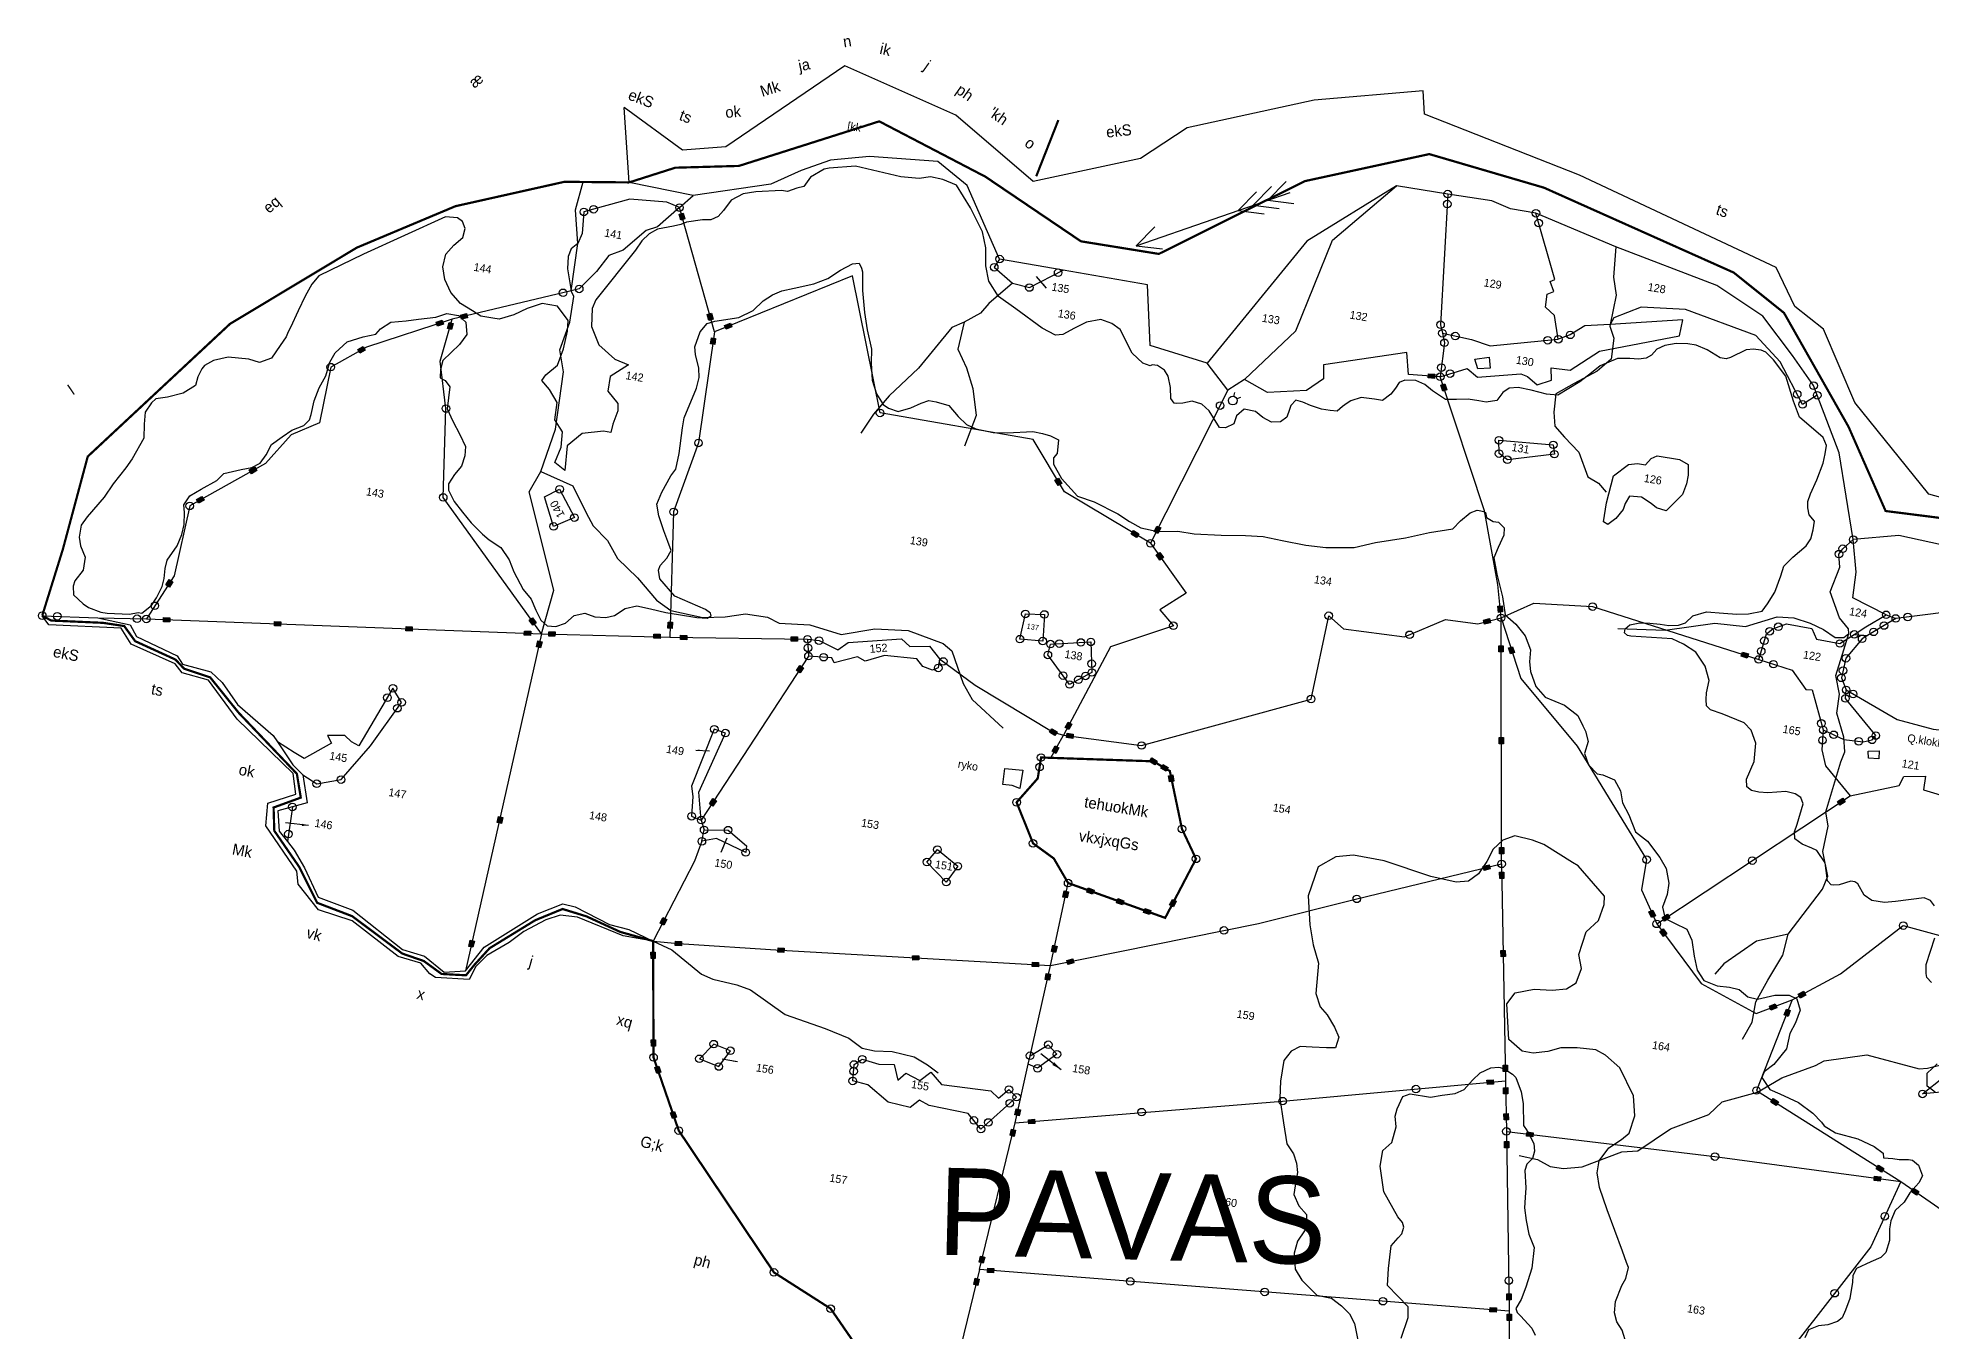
# Model space of a CAD drawing. Header units: metres. Extents: x 317818 to 324787, y 1863824 to 1868617.
# Drawn here: x 318079 to 320340, y 1866837 to 1868382 of the extents above; entities that cross this region are included whole.
import ezdxf

# ---------------------------------------------------------------- set-up
doc = ezdxf.new("R2010")
doc.units = ezdxf.units.M
doc.linetypes.add('DASHDOT', pattern=[1, 0.5, -0.25, 0, -0.25])
doc.linetypes.add('DIVIDE', pattern=[1.25, 0.5, -0.25, 0, -0.25, 0, -0.25])
for name, color, linetype in [('LINE_WATER', 4, 'Continuous'), ('OFF', 1, 'Continuous'), ('OTHERS', 1, 'Continuous'), ('POLY_HATCH', 12, 'Continuous'), ('POLY_PARCEL', 6, 'Continuous'), ('POLY_WATER', 4, 'Continuous'), ('SYM_ARROW', 1, 'Continuous'), ('SYM_STONE', 1, 'Continuous'), ('SYM_WELL', 1, 'Continuous'), ('TEXT_MAPIN', 7, 'Continuous'), ('TEXT_MAPOUT', 7, 'Continuous'), ('TEXT_PARCEL', 7, 'Continuous'), ('V_BOUND_LINE', 7, 'Continuous'), ('V_BOUND_STREAM_LINE', 7, 'DASHDOT'), ('V_DIVIDE_LINE', 7, 'DIVIDE'), ('VILLAGE NAME', 1, 'Continuous')]:
    doc.layers.add(name, color=color, linetype=linetype)
doc.styles.add('TEXT_MAP', font='')
doc.styles.get('TEXT_MAP').set_extended_font_data('Kruti Dev 050')
doc.dimstyles.get("Standard").update_dxf_attribs({"dimtxt": 0.18, "dimasz": 0.18, "dimexe": 0.18, "dimexo": 0.0625, "dimgap": 0.09, "dimtad": 0, "dimtih": 1, "dimtoh": 1, "dimdec": 4, "dimzin": 0, "dimdsep": 46, "dimtxsty": 'Standard', "dimcen": 0.09, "dimadec": 0, "dimazin": 0, "dimtfac": 1, "dimtdec": 4, "dimtofl": 0, "dimtmove": 0, "dimatfit": 3, "dimfxl": 1, "dimtolj": 1, "dimtzin": 0, "dimarcsym": 0})

# ---------------------------------------------------------------- blocks, each defined once
blk = doc.blocks.new('RIVERARROW')
for points in [[(0, 0), (3.52, 1.73)], [(0, 0), (24.26, 0)], [(0, 0), (3.52, -1.73)], [(16.05, 0), (19.57, 1.73)], [(16.05, 0), (19.57, -1.73)], [(18.43, 0), (21.95, 1.73)], [(18.43, 0), (21.95, -1.73)], [(20.74, 0), (24.26, 1.73)], [(20.74, 0), (24.26, -1.73)]]:
    blk.add_lwpolyline(points)
blk = doc.blocks.new('MOTWELL')
for points in [[(-1.54, 2.96), (-0.8, 1.55)], [(1.54, 2.96), (0.8, 1.55)]]:
    blk.add_lwpolyline(points)
blk.add_circle((0, 0), 1.74)
blk = doc.blocks.new('STONE')
blk.add_circle((0, 0), 0.851)
blk = doc.blocks.new('STONESQUAREFILLED')
blk.add_hatch(color=256).paths.add_polyline_path([(0.7, -0.48), (0.7, 0.48), (-0.7, 0.48), (-0.7, -0.48)])
blk.add_lwpolyline([(-0.7, 0.48), (0.7, 0.48), (0.7, -0.48), (-0.7, -0.48)], close=True)
blk = doc.blocks.new('TEXTARROW')
blk.add_leader([(0.04, -0.01), (8.68, -0.01)], dimstyle='Standard', override={"dimtxt": 2.5, "dimasz": 2.5, "dimexe": 1.25, "dimexo": 0.625, "dimgap": 0.625, "dimtad": 1, "dimtih": 0, "dimtoh": 0, "dimzin": 8, "dimcen": 2.5, "dimtofl": 1})
blk = doc.blocks.new('155')
at = {"layer": 'LINE_WATER'}
for points in [[(398.21, 468.28), (398.79, 461.53), (400.03, 457.63), (399.74, 450.89)], [(399.74, 450.89), (399.73, 450.48), (401.07, 447.99), (401.22, 443.22), (398.54, 440.02), (393.9, 436.44), (390.18, 433.5), (390.37, 429.39), (391.09, 426.33), (393.64, 424.18), (397.36, 421.37), (400.3, 416.22), (402.85, 415.24), (404.87, 413.48)], [(173.64, 343.8), (174.75, 353.9), (165.77, 374.88), (167.66, 379.81), (169.36, 389.76), (169.09, 402.76), (167.45, 407.49), (168.73, 414.06), (168.68, 419.85), (167.89, 421.04), (167.68, 431.75), (165.95, 439.17), (166.61, 445.63)], [(265.58, 438.56), (261.05, 433.21), (259.54, 430.8), (256.22, 428.19), (253.7, 426.58), (247.76, 416.34), (242.23, 409.11), (239.4, 404.53), (237.3, 399.86)], [(256.22, 428.19), (255.81, 421.96), (258.43, 418.15), (260.54, 413.73), (262.26, 407.9), (260.75, 400.67)], [(412.35, 383.64), (422.98, 384.94), (433.73, 388.34), (440.65, 388.7), (447.34, 391.97), (451.1, 392.34), (454.87, 391.73), (458.1, 390.77), (460.95, 389.43), (462.87, 389.72), (463.86, 390.82), (463.57, 391.81), (461.19, 393.96), (458.22, 399.37), (459.44, 405.24), (458.8, 408.09), (459.44, 409.43), (461.44, 411.82)], [(454.83, 296.94), (456.32, 301.07), (456.45, 305.68), (458.34, 310.94), (460.75, 317.02), (461.15, 321.84), (467.19, 333.08), (467.93, 336.18), (465.92, 341.46), (466.21, 347.31), (465.16, 350.36), (466.67, 362), (467.19, 364.41), (466.44, 367.62), (464.08, 372.67), (463.91, 377.03), (462.47, 381.05), (463.33, 387.01), (463.86, 390.82)], [(167.66, 379.81), (175.28, 377.82), (179.19, 372.26), (181.2, 369.65), (184.87, 366.91), (187.78, 363.28), (192.94, 359.69), (197.93, 355.44), (201.45, 353.64), (208.85, 353.24), (213.79, 354.14), (218.21, 355.6), (223.21, 355.6), (226.02, 354.72), (232.86, 355.44), (240.18, 354.38), (247.42, 356.91), (254.86, 357.73), (263.13, 356.09), (265.34, 354.79), (269.02, 347.93), (271.55, 344.66), (279.49, 339.43)], [(461.15, 321.84), (454.38, 319.21), (447.94, 313), (446.36, 310.38)], [(409.41, 263.07), (413.64, 262.86), (416.65, 261.74), (419.7, 261.77), (423.8, 262.79), (432.04, 267.58), (435.58, 268.38), (442.06, 274.43), (450.01, 278.94), (452.57, 282.27), (460.03, 285.66), (464.92, 289.74), (471.98, 293.67), (473.7, 295.03), (482.98, 297.94), (495.07, 296.64), (496.93, 297.1), (499.56, 298.25)], [(209.42, 279.58), (213.88, 278.34), (221.34, 273.93), (224.06, 273.23), (229.55, 272.87), (232.82, 272.26), (241.41, 268.01), (250.76, 266.34), (256.36, 265.05), (259.66, 263.27), (262.52, 263.15), (266.48, 263.68), (271.56, 263.23), (274.79, 261.94), (277.45, 260.58)]]:
    blk.add_lwpolyline(points, dxfattribs=at)
at = {"layer": 'OFF'}
for points in [[(176.86, 447.19), (173.03, 463.67)], [(63.89, 328.1), (62.11, 329.9)]]:
    blk.add_lwpolyline(points, dxfattribs=at)
at = {"layer": 'OTHERS'}
for points in [[(370.96, 438.3), (374.06, 439.27), (374.68, 436.84), (371.96, 436.24)], [(472.35, 365.41), (474.79, 365.89), (474.98, 364.05), (472.7, 363.85)]]:
    blk.add_lwpolyline(points, close=True, dxfattribs=at)
at = {"layer": 'POLY_HATCH'}
for points in [[(499.48, 292.08), (497.51, 293.14), (497.05, 296.02), (498.88, 298.45)], [(494.76, 316.3), (493.54, 317.21), (493.24, 318.12), (492.93, 320.09), (493.84, 326.31)], [(492.63, 333.44), (491.57, 334.5), (490.05, 334.81), (483.82, 332.99), (481.39, 332.38), (478.5, 332.38), (476.68, 333.29), (474.85, 335.56), (474.09, 335.87), (473.18, 335.87), (470.75, 334.65), (469.38, 334.35), (468.93, 334.35), (468.02, 335.11), (466.8, 339.05), (464.52, 341.48), (463.31, 341.78), (461.03, 342.39), (459.2, 343.3), (458.9, 344.82), (459.2, 346.64), (459.81, 351.34), (459.05, 352.7), (457.68, 353.31), (455.56, 353.46), (451.61, 352.55), (449.56, 352.34), (447.89, 352.5), (446.67, 353.1), (446.37, 354.77), (447.43, 359.02), (447.13, 363.11), (445.61, 365.84), (443.78, 367.21), (438.62, 368.42), (435.88, 368.88), (434.82, 369.63), (434.51, 371), (434.36, 372.52), (434.51, 375.4), (433.15, 378.43), (430.56, 381.16), (427.53, 382.53), (424.79, 383.28), (415.52, 382.37), (414.76, 382.46), (414, 382.92), (414, 383.83), (414.91, 384.89), (417.04, 385.65), (419.32, 385.95), (421.6, 386.1), (423.57, 386.1), (425.7, 386.56), (427.22, 387.32), (428.59, 389.14), (431.47, 390.5), (435.27, 390.81), (438.31, 391.11), (440.89, 391.56), (443.78, 392.63), (444.69, 394.45), (445.91, 397.33), (446.7, 401.19), (447, 403.47), (448.67, 405.74), (451.25, 408.77), (452.01, 410.44), (452.17, 412.57), (452.17, 414.54), (450.8, 415.75), (450.19, 417.27), (450.04, 418.63), (450.34, 420.45), (451.25, 423.79), (452.01, 427.73), (452.17, 429.86), (452.15, 431.76), (451.08, 433.43), (445.16, 437.07), (443.18, 440.41), (440.6, 445.72), (437.26, 448.9), (435.28, 450.27), (434.22, 450.57), (433, 450.57), (432.55, 450.57), (430.87, 450.12), (427.68, 447.84), (426.77, 447.39), (425.41, 447.39), (422.21, 448.75), (419.63, 449.36), (417.66, 449.36), (415.07, 449.05), (412.64, 448.14), (410.97, 447.08), (410.06, 445.57), (409, 444.66), (407.32, 444.2), (405.35, 444.05), (402.61, 443.59), (399.03, 441.31), (397.36, 439.49), (395.08, 437.07), (390.68, 433.28), (388.09, 433.12), (384.6, 433.43), (381.56, 433.58), (379.59, 433.12), (378.37, 431.91), (377.31, 429.94), (375.03, 429.18), (373.36, 429.18), (370.92, 429.18), (368.34, 428.73), (365.91, 428.27), (362.72, 429.79), (360.75, 430.85), (358.62, 431.46), (356.19, 431.15), (354.97, 430.39), (354.36, 429.03), (353.6, 427.51), (351.93, 425.84), (350.11, 425.84), (347.07, 425.69), (344.94, 424.63), (344.2, 423.97), (343.29, 423.06), (342.23, 421.84), (340.71, 421.69), (338.73, 421.69), (336.15, 422.15), (334.33, 422.6), (332.66, 422.75), (331.75, 421.39), (331.59, 420.48), (331.29, 418.66), (330.07, 417.45), (328.1, 416.99), (325.97, 417.75), (324.15, 418.81), (321.57, 418.96), (320.05, 417.14), (319.74, 415.32), (318.07, 414.11), (316.7, 413.96), (313.82, 417.29), (311.99, 418.51), (309.71, 418.81), (307.74, 418.05), (306.22, 417.75), (305.76, 417.75), (304.85, 418.66), (304.4, 421.09), (303.49, 423.51), (302.42, 424.73), (300.75, 425.48), (299.53, 425.48), (299.08, 425.18), (297.41, 425.48), (294.67, 427.3), (291.18, 432.16), (289.05, 433.22), (286.47, 433.67), (283.43, 432.61), (281, 430.79), (278.57, 428.97), (276.96, 428.6), (273.77, 429.66), (267.23, 433), (262.98, 435.12), (260.24, 438.16), (259.03, 441.49), (258.42, 445.44), (257.05, 448.93), (253.56, 453.78), (249.61, 458.33), (246.42, 459.09), (243.53, 459.24), (241.1, 458.48), (237, 458.18), (233.05, 458.48), (226.51, 458.94), (220.74, 457.57), (219.68, 457.12), (216.94, 454.84), (215.79, 452.55), (214.27, 451.95), (212.3, 450.88), (210.93, 450.88), (205.31, 449.67), (202.57, 448.76), (200.14, 446.94), (198.78, 444.36), (197.86, 442.85), (196.34, 441.78), (194.52, 441.48), (191.03, 440.42), (189.81, 439.66), (188.29, 439.05), (184.8, 437.84), (183.13, 436.48), (181.76, 434.66), (180.69, 432.38), (173.71, 419.94), (173.18, 417.87), (173.68, 413.84), (175.95, 410.06), (179.99, 407.41), (183.27, 406.65), (179.61, 403.38), (179.61, 400.1), (182.26, 397.7), (182.51, 396.07), (181.88, 392.91), (181.75, 391.02), (180.11, 391.02), (175.45, 389.76), (172.55, 386.49), (172.92, 380.94), (170.4, 382.33), (171.28, 385.98), (171.03, 389.39), (168.89, 391.78), (168.76, 395.69), (166.62, 398.33), (164.6, 400.1), (165.23, 401.49), (167.5, 404.01), (168.26, 407.91), (168.51, 411.95), (168.26, 414.34), (165.39, 417.17), (161.86, 417.17), (158.73, 415.51), (156.03, 413.64), (152.91, 412.18), (151.45, 412.18), (148.74, 412.18), (146.66, 413.01), (143.75, 414.26), (141.25, 416.34), (139.38, 419.04), (138.54, 421.74), (138.75, 424.65), (140.21, 426.93), (141.87, 429.01), (142.08, 431.09), (141.25, 432.54), (140, 433.17), (137.3, 432.96), (120.44, 421.74), (111.28, 415.3), (110.03, 413.22), (108.99, 410.31), (107.95, 406.78), (106.91, 402.83), (106.49, 401.79), (106.28, 400.55), (105.24, 398.47), (103.79, 395.35), (101.29, 393.9), (98.79, 394.32), (94.12, 393.96), (91, 392.71), (89.13, 391.25), (88.71, 390.42), (88.09, 388.55), (87.88, 386.48), (85.38, 384.4), (82.05, 382.94), (79.55, 382.11), (78.72, 381.07), (77.68, 378.79), (77.89, 376.09), (78.3, 372.97), (76.43, 367.99), (75.39, 365.7), (73.1, 361.75), (71.64, 358.43), (68.52, 353.44), (67.48, 351.37), (67.48, 348.67), (68.11, 346.8), (69.56, 344.4), (69.56, 341.49), (68.1, 338.79), (67.9, 337.55), (68.31, 335.68), (70.81, 334.02), (72.06, 333.39), (74.97, 332.77), (76.43, 332.77), (81.43, 333.39), (83.3, 334.02), (84.13, 334.02), (86, 336.09), (86.84, 337.96), (87.67, 340.66), (87.88, 342.53), (87.67, 344.82), (87.88, 346.69), (89.54, 350.22), (90.17, 352.92), (90.37, 355.21), (89.96, 357.91), (89.54, 359.57), (90.58, 361.85), (92.87, 363.72), (95.99, 366.22), (97.32, 368.03), (101.06, 369.48), (103.35, 370.31), (105.02, 371.56), (106.06, 373.64), (106.89, 376.13), (108.97, 378.21), (110.85, 380.08), (113.34, 381.53), (114.38, 382.98), (114.59, 384.23), (114.8, 387.35), (115.42, 390.46), (116.46, 393.37), (116.88, 396.49), (117.71, 398.77), (120, 401.68), (123.33, 403.34), (126.04, 404.38), (126.91, 405.72), (128.99, 407.59), (132.32, 408.42), (135.02, 409.25), (138.77, 410.29), (141.06, 411.53), (143.77, 411.53), (145.64, 410.29), (146.26, 407.59), (145.01, 405.09), (141.89, 400.94), (141.68, 398.86), (141.89, 396.99), (143.14, 396.58), (144.39, 395.33), (144.6, 390.34), (146.26, 387.85), (148.34, 385.15), (150.01, 382.66), (150.22, 380.58), (149.85, 378.16), (148.6, 376.08), (147.56, 373.8), (147.77, 372.34), (149.43, 370.06), (151.72, 367.98), (154.01, 365.9), (156.92, 363.82), (158.59, 362.79), (161.5, 361.54), (163.79, 359.05), (165.25, 356.55), (167.95, 353.02), (170.04, 351.15), (171.49, 348.87), (172.95, 346.79), (174.61, 345.75), (176.49, 345.96), (178.57, 347), (180.23, 349.07), (182.52, 349.91), (184.81, 349.49), (187.31, 349.7), (189.18, 350.53), (191.26, 352.4), (193.76, 353.44), (196.88, 353.23), (200.42, 353.02), (203.34, 353.02), (207.5, 353.02), (209.79, 353.23), (210.62, 353.85), (210.41, 354.48), (209.16, 355.1), (201.88, 356.97), (197.93, 360.29), (197.3, 362.16), (197.51, 363.2), (198.76, 365.07), (199.38, 366.94), (198.34, 368.81), (197.09, 371.1), (195.43, 374.21), (194.59, 376.71), (195.22, 379.61), (196.68, 383.56), (197.51, 385.22), (197.72, 388.76), (197.51, 394.57), (197.51, 396.86), (199.21, 403.9), (199.42, 406.39), (199.01, 408.47), (197.76, 411.38), (197.34, 413.04), (197.97, 416.57), (199.21, 418.65), (200.88, 419.48), (206.08, 421.14), (209, 423.22), (210.87, 425.71), (212.74, 427.37), (214.62, 428.62), (217.32, 429.66), (221.48, 431.32), (224.4, 432.98), (226.9, 435.27), (229.39, 437.14), (230.85, 437.55), (231.48, 436.51), (231.89, 435.68), (232.52, 431.53), (233.76, 426.75), (235.01, 423.01), (236.68, 418.85), (237.09, 415.74), (237.93, 412), (239.38, 409.09), (241.26, 407.01), (242.51, 406.39), (244.8, 405.97), (247.5, 407.22), (249.58, 408.67), (251.25, 409.51), (252.91, 409.51), (255.83, 409.09), (258.32, 407.01), (260.41, 405.56), (262.69, 404.93), (266.65, 404.73), (269.77, 405.14), (275.39, 406.39), (277.65, 406.29), (279.53, 406.08), (281.4, 405.45), (281.61, 402.34), (280.98, 401.3), (281.19, 399.85), (283.48, 396.94), (287.64, 393.61), (291.6, 392.99), (297.22, 391.12), (300.13, 389.87), (302.84, 388.83), (306.79, 388.63), (311.16, 389.46), (314.91, 389.46), (320.94, 390.08), (326.36, 390.91), (330.31, 391.33), (334.68, 391.12), (340.09, 390.91), (344.67, 391.12), (350.92, 392.16), (355.49, 394.03), (361.95, 396.11), (367.15, 398.18), (372.14, 399.85), (373.6, 401.92), (375.47, 404), (376.93, 404.83), (377.35, 404.83), (378.39, 404.83), (378.8, 404.62), (379.22, 403.58), (380.83, 402.95), (382.08, 402.95), (383.54, 401.91), (383.75, 400.25), (382.91, 397.34), (382.29, 394.85), (383.54, 391.32), (385.62, 386.54), (386.87, 382.59), (389.58, 380.93), (392.07, 378.64), (393.74, 375.74), (393.95, 373.03), (394.57, 370.96), (396.24, 367.84), (398.73, 365.76), (403.31, 364.72), (406.64, 362.86), (408.1, 360.78), (408.92, 359.7), (409.85, 357.48), (409.48, 354.7), (410.78, 352.29), (413.01, 350.62), (414.31, 350.62), (417.09, 349.88), (418.77, 347.66), (419.69, 345.06), (421.55, 342.65), (423.59, 339.13), (426.57, 337.46), (429.91, 334.31), (431.76, 332.09), (432.88, 328.93), (432.88, 326.34), (432.32, 323.37), (433.06, 321.52), (433.81, 320.78), (435.55, 320.25), (438.52, 319.32), (440.01, 317.1), (441.12, 313.58), (442.24, 310.61), (444.09, 308.57), (447.25, 307.83), (450.04, 308.01), (452.26, 307.83), (454.49, 306.53), (456.72, 306.35), (460.44, 307.83), (463.59, 308.39), (465.45, 307.83), (466.56, 305.42), (466.01, 302.45), (465.08, 299.86), (464.89, 296.34), (462.66, 292.44), (460.81, 290.41), (460.44, 289.11), (462.66, 286.7), (465.08, 286.14), (469.53, 284.84), (473.06, 282.99), (475.29, 281.32), (476.03, 280.58), (478.82, 279.47), (484.02, 278.91), (487.92, 277.8), (490.15, 276.69), (490.39, 275.63), (492.44, 275.82), (493.92, 275.82), (495.97, 276.19), (496.89, 276.19), (498.38, 275.26), (499.68, 273.04), (499.12, 271.37), (497.45, 268.78), (496.52, 266.55), (494.85, 264.33), (494.29, 261.92), (494.29, 260.06), (494.67, 257.47), (494.29, 254.69), (493.37, 253.39), (491.32, 252.09), (488.35, 250.05), (487.79, 248.39), (487.98, 246.9), (487.98, 243.2), (487.42, 240.42), (486.97, 238.6), (486.04, 237.67), (483.99, 236.56), (481.95, 236.01), (479.91, 234.71), (479.35, 232.86)], [(389.73, 218.27), (390.58, 223.14), (390.16, 225.47), (384.86, 229.49), (384.43, 233.3), (384.22, 238.38), (385.52, 240.43), (386.15, 241.49), (386.36, 242.97), (385.94, 244.03), (384.67, 245.09), (380.64, 250.17), (378.94, 255.67), (378.94, 259.27), (380.64, 261.39), (381.06, 264.99), (380.43, 267.32), (380.64, 269.01), (381.49, 271.97), (382.97, 272.82), (387.64, 272.82), (390.18, 273.67), (392.94, 274.51), (394.85, 275.78), (396.33, 278.11), (397.81, 280.02), (399.94, 281.5), (401.63, 281.92), (402.06, 281.92), (403.12, 281.71), (405.02, 280.86), (405.87, 280.23), (407.57, 277.26), (408.42, 274.72), (409.27, 269.86), (410.33, 268.8), (412.23, 266.26), (412.66, 264.56), (412.45, 262.87), (411.39, 261.39), (411.17, 259.91), (412.02, 256.1), (412.23, 253.98), (412.45, 251.65), (413.29, 248.9), (414.36, 245.94), (416.05, 243.18), (416.26, 238.53), (415.63, 234.08), (414.99, 231.12), (414.14, 229), (414.57, 228.16), (415.42, 227.52), (418.38, 225.19), (419.44, 223.71)], [(440.02, 225.01), (438.55, 227.95), (437.07, 229.64), (436.22, 231.54), (436.01, 234.08), (436.86, 237.89), (437.49, 239.59), (437.71, 242.13), (437.07, 243.19), (435.8, 245.52), (430.92, 254.19), (428.38, 258.85), (427.32, 262.03), (427.32, 264.78), (429.01, 267.95), (431.56, 270.28), (433.04, 271.97), (433.68, 276), (432.62, 280.44), (428.58, 286.12), (424.97, 288.45), (422.64, 289.29), (418.4, 289.08), (414.79, 288.45), (412.04, 287.18), (408.86, 286.33), (406.31, 286.33), (402.92, 288.45), (401.22, 296.28), (402.71, 299.03), (406.74, 300.51), (410.77, 300.94), (413.95, 301.78), (415.86, 303.48), (416.49, 306.86), (415.43, 309.83), (416.28, 315.12), (418.61, 318.08), (419.25, 321.89), (419.06, 323.74), (412.06, 329.52), (410.72, 330.02), (403.69, 333.03), (401.01, 333.53), (396.99, 333.87), (394.48, 332.53), (392.63, 330.19), (391.63, 327.18), (390.29, 324.17), (388.28, 322.16), (385.6, 321.49), (379.74, 321.83), (368.85, 323.67), (361.81, 323.84), (357.96, 322.83), (354.44, 319.99), (353.27, 313.13), (354.61, 306.78), (356.12, 302.43), (357.96, 298.59), (358.46, 291.73), (359.92, 288.91), (361.76, 287.41), (363.77, 284.9), (365.11, 282.89), (364.78, 280.39), (362.77, 280.05), (359.58, 279.72), (356.9, 279.38), (355.06, 278.04), (353.72, 275.7), (353.72, 271.02), (354.22, 267.18), (355.9, 261.83), (357.41, 257.31), (359.25, 255.31), (360.27, 253.34), (360.77, 251.33), (360.77, 248.32), (360.77, 246.32), (362.28, 243.98), (364.29, 242.31), (364.62, 240.13), (364.45, 238.63), (363.28, 236.12), (362.95, 233.28), (363.78, 229.77), (365.63, 227.59), (369.48, 224.75), (372.87, 224.66), (375.39, 223.33), (377.4, 221.82), (378.9, 219.82), (380.24, 216.3)]]:
    blk.add_lwpolyline(points, dxfattribs=at)
blk.add_lwpolyline([(405.38, 406.82), (405.38, 411.11), (405.91, 417.38), (408.83, 420.45), (410.82, 420.98), (412.66, 420.98), (413.65, 422.59), (414.88, 423.36), (420.01, 423.36), (422.08, 422.59), (422.46, 420.22), (422.46, 418.23), (421.92, 415.7), (420.62, 413.94), (418.86, 411.49), (416.64, 411.79), (415.26, 412.56), (412.89, 413.63), (410.2, 413.4), (409.51, 411.64), (409.29, 410.26), (407.98, 407.97), (406.45, 406.36)], close=True, dxfattribs=at)
at = {"layer": 'POLY_PARCEL'}
for points in [[(320.58, 425.5), (330.17, 438.14), (335.06, 459.63), (347.34, 473.96)], [(359.02, 474), (362.1, 444.73), (362.83, 442.89)], [(388.78, 445.72), (387.06, 450.87), (384.8, 452.4), (384.71, 455.38), (386.06, 456.19), (384.89, 458.27), (385.88, 458.9), (379.28, 472.9)], [(448.28, 442.59), (445.34, 440.02), (438.83, 448.71), (432.47, 453.63), (415.96, 456.93), (406.05, 455.83), (400.31, 452.44), (399.74, 450.89)], [(363.91, 433.17), (369.57, 435.97), (372.23, 434.38), (381.73, 436.7), (383.25, 436.37), (385.71, 434.85), (388.7, 436.37), (388.24, 439.09), (392.55, 439.29), (398.33, 444.53), (415.54, 450.83), (415.74, 454.48), (399.74, 450.89)], [(399.74, 450.89), (394.15, 449.63), (391.28, 447.13), (388.78, 445.72)], [(188.94, 443.39), (185.93, 444.18), (177.63, 443.49), (167.86, 439), (168.29, 434.17), (167.68, 431.75), (166.38, 430.38), (165.96, 428.57), (166.24, 425.79), (167.89, 421.04)], [(188.94, 443.39), (184.72, 438.31), (182.39, 437.1), (177.98, 431.92), (174.95, 430.19), (172.79, 426.22), (169.59, 421.73), (167.89, 421.04)], [(188.94, 443.39), (191.56, 446.62)], [(201.14, 417.08), (188.94, 443.39)], [(261.86, 443.46), (260.95, 441.45), (265.58, 438.56), (269.5, 438.22), (276.36, 443.28)], [(362.83, 442.89), (369.51, 442.56), (373.85, 441.84), (388.78, 445.72)], [(362.83, 442.89), (363.63, 440.85), (363.91, 433.17)], [(305.6, 385.77), (284.59, 394.1), (275.82, 404.58), (240.85, 405.01), (229.78, 434.45), (201.14, 417.08)], [(363.91, 433.17), (356.76, 432.54), (355.59, 437.33), (337.59, 431.64), (338.04, 428.48), (334.69, 425.32), (326.1, 423.42), (320.58, 425.5)], [(386.06, 381.81), (384.17, 389.12), (378.56, 405.01), (363.91, 433.17)], [(317.24, 422.52), (311.67, 427.8)], [(317.24, 422.52), (305.6, 385.77)], [(320.58, 425.5), (317.24, 422.52)], [(167.89, 421.04), (142.5, 410.45)], [(201.14, 417.08), (201.61, 391.83), (198.55, 375.63), (202.21, 347.66)], [(142.5, 410.45), (124.47, 401.19), (117.23, 395.45), (116.76, 382.68), (110.87, 378.96), (106.2, 371.74), (90.91, 359.58), (89.96, 343.5), (85.35, 332.91)], [(173.64, 343.8), (146.89, 370.55), (144.31, 390.4), (141.34, 400.71), (142.5, 410.45)], [(471.46, 396.31), (463.46, 398.86), (463.26, 404.73), (461.44, 411.82)], [(532.62, 399.92), (519.08, 401.33), (506.38, 401.76), (490.51, 400.75), (473.73, 395.84)], [(465.07, 390.82), (467.38, 392.88), (471.46, 396.31)], [(471.46, 396.31), (473.73, 395.84)], [(473.73, 395.84), (468.04, 391.01)], [(386.06, 381.81), (392.84, 386.25), (406, 387.59), (444.78, 381.82)], [(444.78, 381.82), (445.55, 387.79), (446.83, 389.16), (449.63, 390.73), (455.46, 390.63), (456.89, 388.38), (462.23, 388.28), (465.07, 390.82)], [(468.04, 391.01), (466.99, 390.12), (464.08, 385.21), (463.78, 380.7), (465.28, 378.19)], [(465.07, 390.82), (468.04, 391.01)], [(305.6, 385.77), (315.26, 375.99), (310.05, 371.36), (313.62, 368.28), (300.4, 361.34), (293.15, 340.08)], [(293.15, 340.08), (310.85, 340.55), (346.8, 356.96), (347.74, 376.08), (351.46, 373.68), (365.33, 374.1), (373.76, 379.43), (381.14, 379.64), (386.06, 381.81)], [(386.06, 381.81), (392.61, 369.08), (407.58, 356.02), (427.06, 333.34), (427.01, 326.44), (431.61, 319.44)], [(395.02, 327.19), (386.06, 381.81)], [(444.78, 381.82), (452.58, 380.65), (456.3, 376.82), (457.7, 377), (461.61, 368.48)], [(461.61, 368.48), (466.56, 367.09), (470.93, 367.27), (472.84, 368.04), (473.5, 369.13), (465.43, 376.29), (465.28, 378.19)], [(465.28, 378.19), (477.64, 373.47), (485.98, 372.57), (495.93, 373.07), (502.66, 373.17)], [(461.61, 368.48), (462.03, 364.04), (463.44, 360.57), (469.96, 354.79)], [(469.96, 354.79), (480.51, 358.87), (481.18, 361), (485.99, 361.91), (486.05, 358.81), (492.46, 357.89), (494.96, 360.51), (505.26, 359.48), (505.93, 363.68), (516.35, 362.03), (518.12, 360.02), (520.62, 360.33)], [(232.86, 352.14), (235.49, 352.25), (240, 350.9), (242.04, 352.88), (253.71, 355.6), (255.86, 354.24), (260.2, 354.97), (262.87, 352.57)], [(431.61, 319.44), (469.96, 354.79)], [(202.21, 347.66), (232.86, 352.14)], [(232.86, 352.14), (233.68, 348.43)], [(262.87, 352.57), (262.93, 350.48), (261.72, 349.75), (259.47, 350.27), (257.85, 351.73), (250.57, 351.31), (246.43, 349.33), (244.6, 350.06), (239.63, 347.86), (238.95, 348.91), (233.68, 348.43)], [(262.87, 352.57), (271.77, 347.97), (290.77, 340.35), (293.15, 340.08)], [(173.64, 343.8), (202.21, 347.66)], [(233.68, 348.43), (215.77, 308.17)], [(85.35, 332.91), (173.64, 343.8)], [(173.64, 343.8), (168.81, 266.22)], [(291.13, 334.55), (293.15, 340.08)], [(74.55, 331.44), (85.35, 332.91)], [(464.44, 307.42), (474.23, 314.94), (486.43, 327.9), (538.58, 322.36)], [(125.66, 303.94), (129.1, 302.43), (134.35, 304.24), (139.69, 312.81), (145.02, 323.56), (142.58, 326.36), (137.06, 312.36), (135.34, 313), (133.63, 314.17), (129.74, 313.54), (130.91, 312), (125.4, 307.58), (122.95, 308.57), (118.89, 310.3)], [(298.52, 288.46), (343.2, 305.25), (364.14, 314.22), (395.02, 327.19)], [(395.02, 327.19), (403.69, 279.14)], [(431.61, 319.44), (443.66, 307.83), (456.9, 303.13), (464.44, 307.42)], [(215.77, 308.17), (216.76, 306.09)], [(216.76, 306.09), (222.1, 306.91), (226.71, 304.11), (226.8, 302.57), (219.84, 304.65), (216.67, 303.48)], [(298.52, 288.46), (299.48, 307.37)], [(464.44, 307.42), (459.76, 286.02), (495.05, 270.96)], [(216.67, 303.48), (215.76, 298.84), (209.42, 279.58)], [(216.67, 303.48), (216.76, 306.09)], [(524.87, 271.37), (525.37, 282.31), (518.84, 293.84), (506.68, 293.74), (496.74, 291.23), (504.87, 300.16), (507.79, 301.06), (525.95, 301.46)], [(124.52, 296.41), (124.65, 288.58)], [(209.42, 279.58), (215.13, 279.97), (238.14, 282.17), (298.52, 288.46)], [(297.23, 267.65), (298.52, 288.46)], [(296.36, 252.19), (354.93, 266.64), (403.69, 279.14)], [(403.69, 279.14), (405.71, 267.96)], [(297.23, 267.65), (300.87, 270.74), (303.14, 268.95), (299.37, 265.13), (297.13, 265.72)], [(405.71, 267.96), (452.9, 269.85), (495.05, 270.96)], [(495.05, 270.96), (490.77, 255.42), (477.15, 230.56), (469.46, 219.68), (462.55, 211.13), (455.45, 204.14)], [(495.05, 270.96), (523.77, 257.24)], [(296.36, 252.19), (297.13, 265.72)], [(297.13, 265.72), (297.23, 267.65)], [(405.71, 267.96), (412.8, 228.17)], [(293.68, 218.34), (296.36, 252.19)], [(412.8, 228.17), (293.68, 218.34)], [(412.8, 228.17), (418.46, 191.88)], [(293.68, 218.34), (290.69, 180.11)]]:
    blk.add_lwpolyline(points, dxfattribs=at)
for points in [[(379.21, 421.17), (391.44, 422.1), (392.04, 420.07), (381.8, 417.14), (379.72, 418.2)], [(172.45, 376.55), (176.74, 370.8), (172.45, 368.09), (169.32, 374.33)], [(280.32, 365.58), (284.57, 366.16), (285.15, 360.19), (280.03, 359.8)], [(286.98, 359.8), (295.86, 361.73), (297.21, 354.98), (292.67, 351.51), (286.79, 357.3)], [(215.77, 308.17), (214.22, 314.28), (218.02, 328.36), (215.4, 328.81), (212.42, 315.36), (213.05, 313.1), (213.5, 308.68)], [(269.25, 310.1), (274.37, 307.15), (272.4, 303.22), (267.38, 306.96)], [(278.62, 258.09), (289.75, 258.45), (291.78, 257.13), (293.75, 259.4), (295.72, 257.97), (288.97, 249.61), (285.56, 252.6), (276.65, 252.96), (274.32, 253.79), (272.47, 251.88), (267.38, 252.24), (262.3, 255.34), (258.77, 255.7), (258.48, 259.4), (260.09, 260.83), (263.98, 260.36), (267.38, 260.83), (268.76, 257.49), (270.25, 259.28), (273.66, 258.21), (275.83, 260.44)], [(226.58, 258.87), (223.93, 255.1), (228.52, 254.08), (230.51, 258.01)]]:
    blk.add_lwpolyline(points, close=True, dxfattribs=at)
at = {"layer": 'POLY_WATER'}
for points in [[(548.31, 410.96), (524.26, 411.31), (511.03, 420.86), (476.62, 424.62), (456.88, 442.34), (447.26, 457.49), (440.08, 461.49), (434.57, 469.46), (387.57, 482.92), (350.98, 490.94), (349.84, 496.04), (325.99, 490.05), (298.77, 479.31), (289.5, 470.85), (266.54, 461.89), (246.96, 473.82), (220.53, 480.8), (197.03, 458.53), (187.56, 456.3), (173.03, 463.67)], [(347.34, 473.96), (329.45, 458.49), (311.67, 427.8)], [(359.02, 474), (347.34, 473.96)], [(379.28, 472.9), (373.51, 472.98), (369.04, 474.04), (359.02, 474)], [(448.28, 442.59), (447.13, 444.59), (441.36, 450.51), (433.32, 458.22), (422.02, 463.33), (398.21, 468.28), (379.28, 472.9)], [(261.86, 443.46), (252.02, 458.63), (244.63, 462.92), (229.27, 461.55), (220.74, 459.36), (214.64, 456.03), (208.39, 451.89), (191.56, 446.62)], [(191.56, 446.62), (176.86, 447.19)], [(276.36, 443.28), (261.86, 443.46)], [(311.67, 427.8), (298.42, 429.67), (295.58, 443.05), (276.36, 443.28)], [(461.44, 411.82), (455.18, 430.56), (448.28, 442.59)], [(532.62, 399.92), (516.37, 410.52), (492.24, 417.91), (488.58, 413.44), (471.43, 414.34), (461.44, 411.82)], [(62.11, 329.9), (74.55, 331.44)], [(209.42, 279.58), (202.62, 279.68), (191.81, 282.2), (187.83, 281.96), (184.82, 280.41), (180.35, 277.09), (177.51, 274.09), (173.04, 270.44), (171, 267.6), (169.95, 264.43), (162.39, 263.7), (161.01, 264.27), (158.65, 266.3), (153.37, 267.03), (141.91, 273.28), (134.03, 274.49), (128.59, 279.44), (127.85, 282.28), (119.32, 291.28), (118.92, 296.39), (124.85, 299.4), (123.48, 303.89), (109.15, 313.9), (101.35, 321.53), (95.25, 322.26), (93.38, 323.96), (82.9, 326.8), (80.06, 329.96), (63.89, 328.1)], [(74.55, 331.44), (81.94, 331.03), (83.81, 328.68), (93.48, 325.84), (95.02, 324.14), (101.53, 323.49), (104.45, 321.54), (108.68, 317.16), (117.7, 311.56), (118.89, 310.3)], [(118.89, 310.3), (123.14, 305.8), (125.66, 303.94)], [(125.66, 303.94), (127.69, 297.85), (124.52, 296.41)], [(124.52, 296.41), (121.43, 295.02), (122.49, 290.55), (124.65, 288.58)], [(124.65, 288.58), (126.47, 286.9), (129.4, 283.33), (133.46, 277.33), (141.67, 275.63), (154.1, 268.73), (159.22, 268), (164.18, 265.16), (168.81, 266.22)], [(168.81, 266.22), (172.14, 272.14), (182.79, 281.47), (188.07, 284.63), (190.91, 284.39), (199.12, 281.71), (203.59, 281.31), (209.42, 279.58)]]:
    blk.add_lwpolyline(points, dxfattribs=at)
blk.add_lwpolyline([(281.28, 330.53), (285.35, 330.81), (285.35, 326.61), (283.53, 327.03), (281.43, 326.89)], close=True, dxfattribs=at)
at = {"layer": 'V_BOUND_LINE', "const_width": 0.5}
for points in [[(176.86, 447.19), (162.47, 445), (139.15, 435.67), (118.75, 422.93), (93.32, 401.44), (66.5, 366.88), (64.31, 345.39), (62.11, 329.9)], [(299.48, 307.37), (322.28, 303.12), (327.01, 317.33), (322.81, 323.47), (318.04, 335.89), (314.02, 337.46), (291.13, 334.55)], [(291.13, 334.55), (288.97, 334.28), (288.97, 329.51), (285.14, 323.44), (290.28, 314.92), (295.42, 312.31), (299.48, 307.37)], [(209.42, 279.58), (213.7, 253.75), (221.93, 238.41), (248.15, 210.34), (262.06, 204.32), (283.58, 181.85), (290.69, 180.11)]]:
    blk.add_lwpolyline(points, dxfattribs=at)
at = {"layer": 'V_BOUND_STREAM_LINE', "ltscale": 10, "const_width": 0.5}
for points in [[(500.08, 420.45), (467.61, 419.34), (456.34, 436.73), (437.93, 459.69), (425.33, 466.83), (380.14, 478.87), (353.48, 482.21), (326.81, 471.73), (297.02, 450.33), (279.28, 450.33), (255.74, 461.25), (230.19, 469.73), (200.63, 454.79), (186.57, 452.11), (176.86, 447.19)], [(62.11, 329.9), (64.29, 329.14), (75.85, 330.49), (80.69, 330.54), (83.66, 327.58), (93.29, 324.93), (95.53, 323.21), (101.62, 322.23), (109.18, 315.42), (124.33, 303.93), (126.05, 298.78), (120.37, 295.61), (121.36, 290.47), (128.18, 283.35), (133.44, 276.02), (141.72, 274.3), (154.17, 267.8), (159.22, 266.92), (163.65, 264.68), (169.11, 265.26), (170.62, 267.91), (173.38, 272.12), (182.5, 279.97), (188.17, 283.45), (193.74, 282.67), (201.82, 280.43), (209.42, 279.58)]]:
    blk.add_lwpolyline(points, dxfattribs=at)
at = {"layer": 'V_DIVIDE_LINE', "ltscale": 10, "const_width": 0.5}
blk.add_lwpolyline([(267.01, 463.16), (269.91, 476.45)], dxfattribs=at)
at = {"layer": 'SYM_ARROW', "ltscale": 10}
for name, p, xscale, yscale, zscale, rotation in [('RIVERARROW', (291.72, 451.35), 1.508369158148502, 1.508369158148502, 1.508369158148502, 28.30214234061947), ('TEXTARROW', (273.35, 438.7), 0.4, 0.4, 0.4, 140.4402075184992), ('TEXTARROW', (304.68, 265.65), -0.6729858664316453, -1.209185628745672, 0.6729858664316453, 331.7424930378703)]:
    blk.add_blockref(name, p, dxfattribs=dict(at, xscale=xscale, yscale=yscale, zscale=zscale, rotation=rotation))
at = {"layer": 'SYM_ARROW'}
for p, xscale, yscale, zscale, rotation in [((212.01, 323.54), 0.3568465470170988, 0.3568465470170988, 0.3568465470170988, 5.379591626928385), ((221.36, 301.76), 0.4, 0.4, 0.4, 76.51121706078698), ((128.81, 292.83), 0.6009107958933264, 0.6009107958933264, 0.6009107958933264, 181.9056906392639), ((232.48, 255.77), 0.4, 0.4, 0.4, 178.4319660540185)]:
    blk.add_blockref('TEXTARROW', p, dxfattribs=dict(at, xscale=xscale, yscale=yscale, zscale=zscale, rotation=rotation))
at = {"layer": 'SYM_STONE', "ltscale": 10}
for p in [(359.02, 474), (379.28, 472.9), (359.26, 471.75), (380.26, 470.82), (391.28, 447.13), (261.86, 443.46), (275.34, 442.53), (362.1, 444.73), (362.83, 442.89), (365.78, 442.74), (386.45, 445.12), (388.78, 445.72), (443.79, 442.09), (447.13, 444.59), (448.28, 442.59), (260.95, 441.45), (269.5, 438.22), (363.63, 440.85), (445.34, 440.02), (363.83, 435.24), (365.99, 434.21), (363.91, 433.17), (379.21, 421.17), (391.44, 422.1), (316.08, 418.86), (379.72, 418.2), (381.8, 417.14), (392.04, 420.07), (458.8, 408.09), (459.44, 409.43), (461.44, 411.82), (471.46, 396.31), (473.73, 395.84), (476.33, 396.6), (469.29, 392.07), (471.38, 393.85), (406, 387.59), (446.2, 388.48), (447.95, 389.79), (462.23, 388.28), (465.07, 390.82), (466.99, 390.12), (305.6, 385.77), (445.03, 383.72), (445.35, 386.19), (463.89, 382.37), (464.08, 385.21), (386.06, 381.81), (444.78, 381.82), (448.21, 381.3), (463.78, 380.7), (465.28, 378.19), (347.74, 376.08), (366.38, 374.76), (465.43, 376.29), (466.98, 377.54), (460.97, 369.86), (280.32, 365.58), (284.57, 366.16), (313.62, 368.28), (461.61, 368.48), (461.83, 366.18), (464.12, 367.78), (469.93, 367.23), (472.84, 368.04), (473.5, 369.13), (293.66, 361.25), (295.86, 361.73), (280.03, 359.8), (285.15, 360.19), (286.79, 357.3), (286.98, 359.8), (288.94, 360.23), (296.82, 356.91), (346.8, 356.96), (290.9, 353.26), (294.45, 352.87), (295.9, 353.98), (297.21, 354.98), (262.93, 350.48), (263.81, 352.09), (292.67, 351.51), (310.85, 340.55), (450.57, 336.91), (288.97, 334.28), (288.97, 332.09), (427.06, 333.34), (395.02, 327.19), (486.43, 327.9), (285.14, 323.44), (322.81, 323.47), (431.61, 319.44), (290.28, 314.92), (327.01, 317.33), (269.25, 310.1), (364.14, 314.22), (267.38, 306.96), (274.37, 307.15), (299.48, 307.37), (272.4, 303.22), (335.77, 302.46), (459.76, 286.02), (384.09, 274.12), (297.23, 267.65), (300.87, 270.74), (303.14, 268.95), (405.71, 267.96), (452.9, 269.85), (299.37, 265.13), (354.93, 266.64), (258.48, 259.4), (260.09, 260.83), (293.75, 259.4), (324.03, 259.14), (492.77, 262.7), (258.6, 257.88), (258.77, 255.7), (294.44, 256.38), (295.72, 257.97), (287.08, 251.27), (290.36, 251.34), (288.97, 249.61), (484.41, 243.82), (411.6, 234.91), (384.4, 225.82), (327.57, 221.14), (357.81, 223.63), (262.06, 204.32)]:
    blk.add_blockref('STONE', p, dxfattribs=at)
at = {"layer": 'SYM_STONE'}
for p in [(188.94, 443.39), (167.86, 439), (169.93, 439.95), (169.59, 421.73), (166.16, 420.3), (240.85, 405.01), (117.23, 395.45), (201.61, 391.83), (144.31, 390.4), (172.45, 376.55), (198.55, 375.63), (146.89, 370.55), (176.74, 370.8), (172.45, 368.09), (90.91, 359.58), (232.86, 352.14), (233.28, 350.25), (233.68, 348.43), (235.49, 352.25), (237.07, 348.74), (86.76, 336.14), (83.28, 332.62), (85.35, 332.91), (62.11, 329.9), (65.48, 330.31), (215.4, 328.81), (218.02, 328.36), (141.69, 324.09), (142.58, 326.36), (145.02, 323.56), (144.3, 322.11), (213.5, 308.68), (215.77, 308.17), (216.76, 306.09), (222.1, 306.91), (129.1, 302.43), (134.35, 304.24), (216.67, 303.48), (226.8, 302.57), (124.52, 296.41), (124.62, 290.25), (496.74, 291.23), (223.93, 255.1), (226.58, 258.87), (230.51, 258.01), (213.7, 253.75), (228.52, 254.08), (221.93, 238.41), (248.15, 210.34)]:
    blk.add_blockref('STONE', p, dxfattribs=at)
for p, rotation in [((189.82, 441.5), 294.8796793838473), ((199.67, 420.26), 294.8796793838475), ((204.03, 418.83), 31.25531404720691), ((201.18, 414.95), 271.0601621403817), ((139.88, 409.14), 26.60995918223196), ((142.32, 408.87), 263.6027658214693), ((144.98, 411.51), 23.10451817190354), ((123.44, 400.4), 37.22403892390314), ((103.7, 369.75), 38.48545266392043), ((93.05, 361.28), 38.48545266392014), ((201.86, 350.33), 277.4974835266564), ((229.94, 351.72), 8.01273144264401), ((171.21, 346.22), 314.9894013535095), ((199.35, 347.42), 8.012731442644082), ((205.31, 348.09), 8.012731442642373), ((232.26, 345.24), 66.02291225745492), ((89.16, 341.66), 66.49463561879641), ((144.03, 340.14), 7.033372958089868), ((170.48, 343.41), 7.033372958088758), ((173.49, 341.38), 266.4411151658065), ((175.93, 344.12), 8.012731442643906), ((114.66, 336.54), 7.076101173656838), ((89.88, 333.47), 7.076101173656293), ((217.71, 312.53), 66.02291225745442), ((171.08, 300.95), 86.26719800200058), ((210.99, 284.34), 251.7749812831857), ((238.14, 282.17), 5.810877768211032), ((209.94, 276.43), 279.3917823184989), ((215.13, 279.97), 5.810877768210973), ((169.22, 272.45), 86.26719800200051), ((411.04, 268.14), 1.918837622781413), ((213.17, 256.94), 279.3917823184983), ((215.08, 251.17), 298.2217391302194), ((220.17, 241.69), 298.2217391302195)]:
    blk.add_blockref('STONESQUAREFILLED', p, dxfattribs=dict(at, rotation=rotation))
at = {"layer": 'SYM_STONE', "ltscale": 10}
for p, rotation in [((361.96, 433), 5.054512787391829), ((365.1, 430.88), 297.4821163841663), ((282.91, 396.11), 309.9336672012606), ((301.8, 387.28), 338.3695646703803), ((306.63, 389.03), 72.42837788685509), ((308.11, 383.23), 314.6510833796228), ((385.57, 383.73), 104.5596284304653), ((383.1, 380.5), 23.76941819984561), ((441.54, 382.3), 351.5287612011638), ((387.19, 374.92), 279.3098276998768), ((389.57, 374.98), 297.2246314729812), ((390.53, 354.55), 279.3098276998752), ((468.23, 353.2), 42.67781725410087), ((290.77, 340.35), 337.7032404464879), ((293.91, 342.31), 71.1885583924533), ((291.86, 336.55), 69.87601978158062), ((294.6, 340.12), 1.566502438407255), ((314.02, 337.46), 338.70083914693), ((316.74, 336.4), 338.7008391469289), ((318.6, 334.3), 289.5599775456884), ((394.54, 330.13), 99.3098276998779), ((391.84, 325.84), 22.94379911205185), ((395.48, 324.64), 280.2302898568153), ((430.24, 321.52), 303.3414376415747), ((433.46, 321.14), 42.67781725410275), ((433.4, 317.71), 316.0660904797512), ((304.71, 306.39), 349.4371738227683), ((323.46, 306.68), 251.5887979979678), ((398.6, 307.34), 280.2302898568152), ((466.42, 308.94), 37.54779333433164), ((299.33, 304.75), 266.770554799811), ((311.7, 305.09), 349.4371738227688), ((318.04, 303.9), 349.4371738227667), ((460.46, 305.15), 29.61428251923456), ((463.78, 304.39), 257.655046154296), ((298.75, 292.25), 264.7961785532797), ((302.79, 289.97), 24.7357281276409), ((268.33, 285.27), 11.29000239734755), ((295.14, 288.11), 5.810877768211277), ((298.35, 285.81), 270), ((403.19, 281.92), 280.2302898568129), ((464.19, 284.13), 336.8902373509293), ((400.35, 278.31), 14.09954353367407), ((404.08, 276.96), 280.2302898568162), ((489.99, 273.12), 336.8902373509319), ((405.12, 271.2), 280.2302898568158), ((489.77, 270.78), 1.918837622781455), ((498.58, 269.27), 334.4668702518133), ((406.23, 265.03), 280.1042980008825), ((296.5, 254.65), 86.7705547998105), ((299.95, 253.09), 14.09954353367248), ((296.18, 249.92), 265.4682632072909), ((412.24, 231.3), 280.1042980008836), ((409.19, 227.87), 4.71574556578121), ((413.01, 226.78), 278.8650625732172), ((293.86, 220.64), 85.46826320729015), ((296.21, 218.55), 4.715745565782523), ((293.46, 215.52), 265.5248635492409)]:
    blk.add_blockref('STONESQUAREFILLED', p, dxfattribs=dict(at, rotation=rotation))
at = {"layer": 'SYM_WELL', "ltscale": 10, "xscale": 0.5618254750344661, "yscale": 0.5618254750344661, "zscale": 0.5618254750344661, "rotation": 329.3947647734324}
blk.add_blockref('MOTWELL', (318.69, 420.41), dxfattribs=at)
at = {"layer": 'TEXT_MAPIN', "style": 'TEXT_MAP'}
for s, p in [('[kk', (223.3, 466.72)), ('Q.klokMk', (480.6, 368.86))]:
    blk.add_text(s, height=1.8, dxfattribs=at).set_placement(p)
at = {"layer": 'TEXT_MAPIN', "ltscale": 10, "style": 'TEXT_MAP'}
blk.add_text('ryko', height=1.8, dxfattribs=at).set_placement((270.76, 329.01))
at = {"layer": 'TEXT_MAPOUT', "ltscale": 10, "style": 'TEXT_MAP'}
for s, rotation, p in [('n', 18.4039, (219.7, 484.88)), ('ik', 356.1928, (227.69, 484.74)), ('j', 334.1743, (237.96, 482.93)), ('ts', 349.5601, (419.07, 479.16)), ('ja', 21.0028, (210.71, 477.93)), ('ph', 334.1743, (245.95, 478.89)), ("'kh", 334.1743, (254.1, 474.97)), ('ekS', 15.5299, (281.28, 474.25)), ('Mk', 26.5237, (203.33, 470.95)), ('o', 334.1743, (263.11, 469.58)), ('æ', 49.3475, (139.15, 462.4)), ('ekS', 347.9265, (173.42, 465.62)), ('ts', 347.9265, (185.51, 462.91)), ('ok', 14.0119, (195.99, 464.96)), ('eq', 49.3475, (98.02, 427.24)), ('l', 43.2126, (61, 379.91))]:
    blk.add_text(s, height=2.5, rotation=rotation, dxfattribs=at).set_placement(p)
at = {"layer": 'TEXT_MAPOUT', "style": 'TEXT_MAP'}
for s, rotation, p in [('ekS', 358.2133, (65.85, 321.15)), ('ts', 358.2133, (88.97, 316.37)), ('ok', 358.2133, (111.3, 301.64)), ('Mk', 358.2133, (112.7, 283.73)), ('vk', 353.6712, (132.13, 267.89)), ('j', 353.6712, (182.57, 269.48)), ('x', 353.6712, (158.85, 258.34)), ('xq', 353.6712, (204.11, 259.73)), ('G;k', 354.2997, (213.73, 233.53)), ('ph', 354.2997, (229.93, 209.21))]:
    blk.add_text(s, height=2.5, rotation=rotation, dxfattribs=at).set_placement(p)
for s, p in [('tehuokMk', (300.21, 324.76)), ('vkxjxqGs', (300.21, 317.07))]:
    blk.add_text(s, height=2.5, dxfattribs=at).set_placement(p)
at = {"layer": 'TEXT_PARCEL', "style": 'TEXT_MAP'}
for s, height, p in [('128', 1.8, (406.79, 459.71)), ('129', 1.8, (370.21, 454.8)), ('132', 1.8, (341.6, 442.83)), ('135', 1.8, (274.41, 438.33)), ('133', 1.8, (322.25, 438.97)), ('130', 1.8, (380.13, 438.78)), ('141', 1.8, (173.19, 434.27)), ('136', 1.8, (276.77, 432.66)), ('144', 1.8, (145.4, 421.98)), ('131', 1.8, (382.31, 419.24)), ('126', 1.8, (412.8, 417.11)), ('142', 1.8, (183.04, 403.37)), ('124', 1.8, (463.17, 394.91)), ('134', 1.8, (343.2, 382.8)), ('122', 1.8, (454.47, 383.65)), ('139', 1.8, (252.07, 376.98)), ('143', 1.8, (129.58, 368.26)), ('165', 1.8, (452.63, 366.4)), ('137', 1.2, (281.05, 362.37)), ('121', 1.8, (480.29, 363.03)), ('138', 1.8, (290.5, 357.24)), ('154', 1.8, (342.25, 330.66)), ('149', 1.8, (205.45, 321.86)), ('153', 1.8, (251.4, 312.48)), ('145', 1.8, (130.93, 308.26)), ('151', 1.8, (269.29, 305.93)), ('147', 1.8, (145.36, 302.29)), ('148', 1.8, (190.73, 304.4)), ('150', 1.8, (220.26, 298.36)), ('146', 1.8, (130.07, 292.8)), ('164', 1.8, (434.99, 291.54)), ('159', 1.8, (341.64, 283.53)), ('158', 1.8, (307.1, 265.57)), ('156', 1.8, (236.84, 254.34)), ('155', 1.8, (271.89, 256.22)), ('160', 1.8, (344.46, 241.4)), ('157', 1.8, (257.11, 232.5)), ('163', 1.8, (452.22, 234.3))]:
    blk.add_text(s, height=height, dxfattribs=at).set_placement(p)
for s, rotation, p in [('140', 128.0975, (174.58, 371.02)), ('152', 13.6533, (247.21, 351.36))]:
    blk.add_text(s, height=1.8, rotation=rotation, dxfattribs=at).set_placement(p)
blk = doc.blocks.new('d625')
at = {"xscale": 5.310259715450155, "yscale": 5.310259715450155, "zscale": 5.310259715450155, "rotation": 350.8118324319711}
blk.add_blockref('155', (317478.5, 1866015.2), dxfattribs=at)

msp = doc.modelspace()

# ---------------------------------------------------------------- block references
msp.add_blockref('d625', (0, 0))

# ---------------------------------------------------------------- texts
at = {"layer": 'VILLAGE NAME', "insert": (319155, 1867032.7), "char_height": 104.04, "attachment_point": 1, "rotation": 358.5501}
msp.add_mtext_dynamic_manual_height_columns('PAVAS', width=108.17, gutter_width=520.2, heights=[0], dxfattribs=at)

doc.saveas('drawing.dxf')
